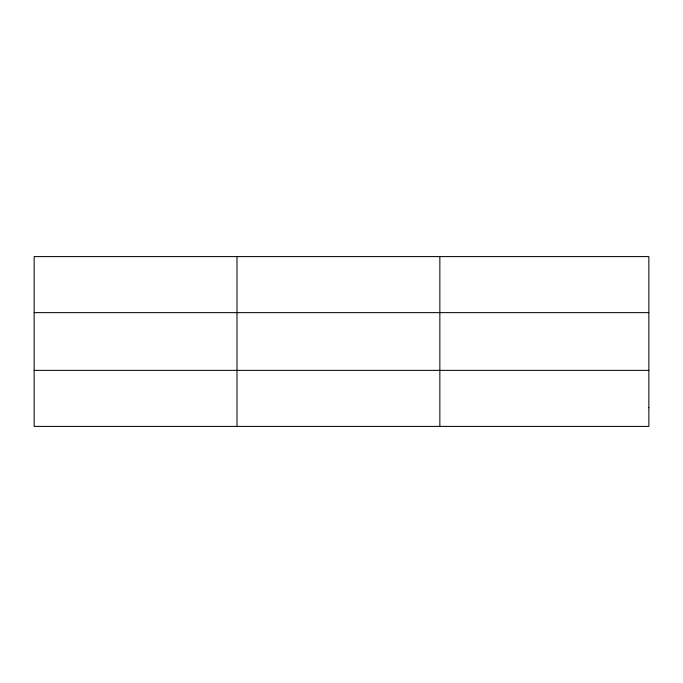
<?xml version="1.0" encoding="UTF-8"?>
<svg xmlns="http://www.w3.org/2000/svg" width="683" height="683" viewBox="0 0 683 683"><rect width="100%" height="100%" fill="white"/><g stroke="black" fill="none" stroke-linecap="round" stroke-linejoin="round"><path stroke-width="1.02" d="M237.001 256.595L237.001 426.405M439.852 256.595L439.852 426.405M34.15 312.635L648.85 312.635M34.15 370.365L648.85 370.365M648.85 407.725L648.85 426.405L34.15 426.405L34.15 256.595L648.85 256.595L648.85 407.725"/></g></svg>
